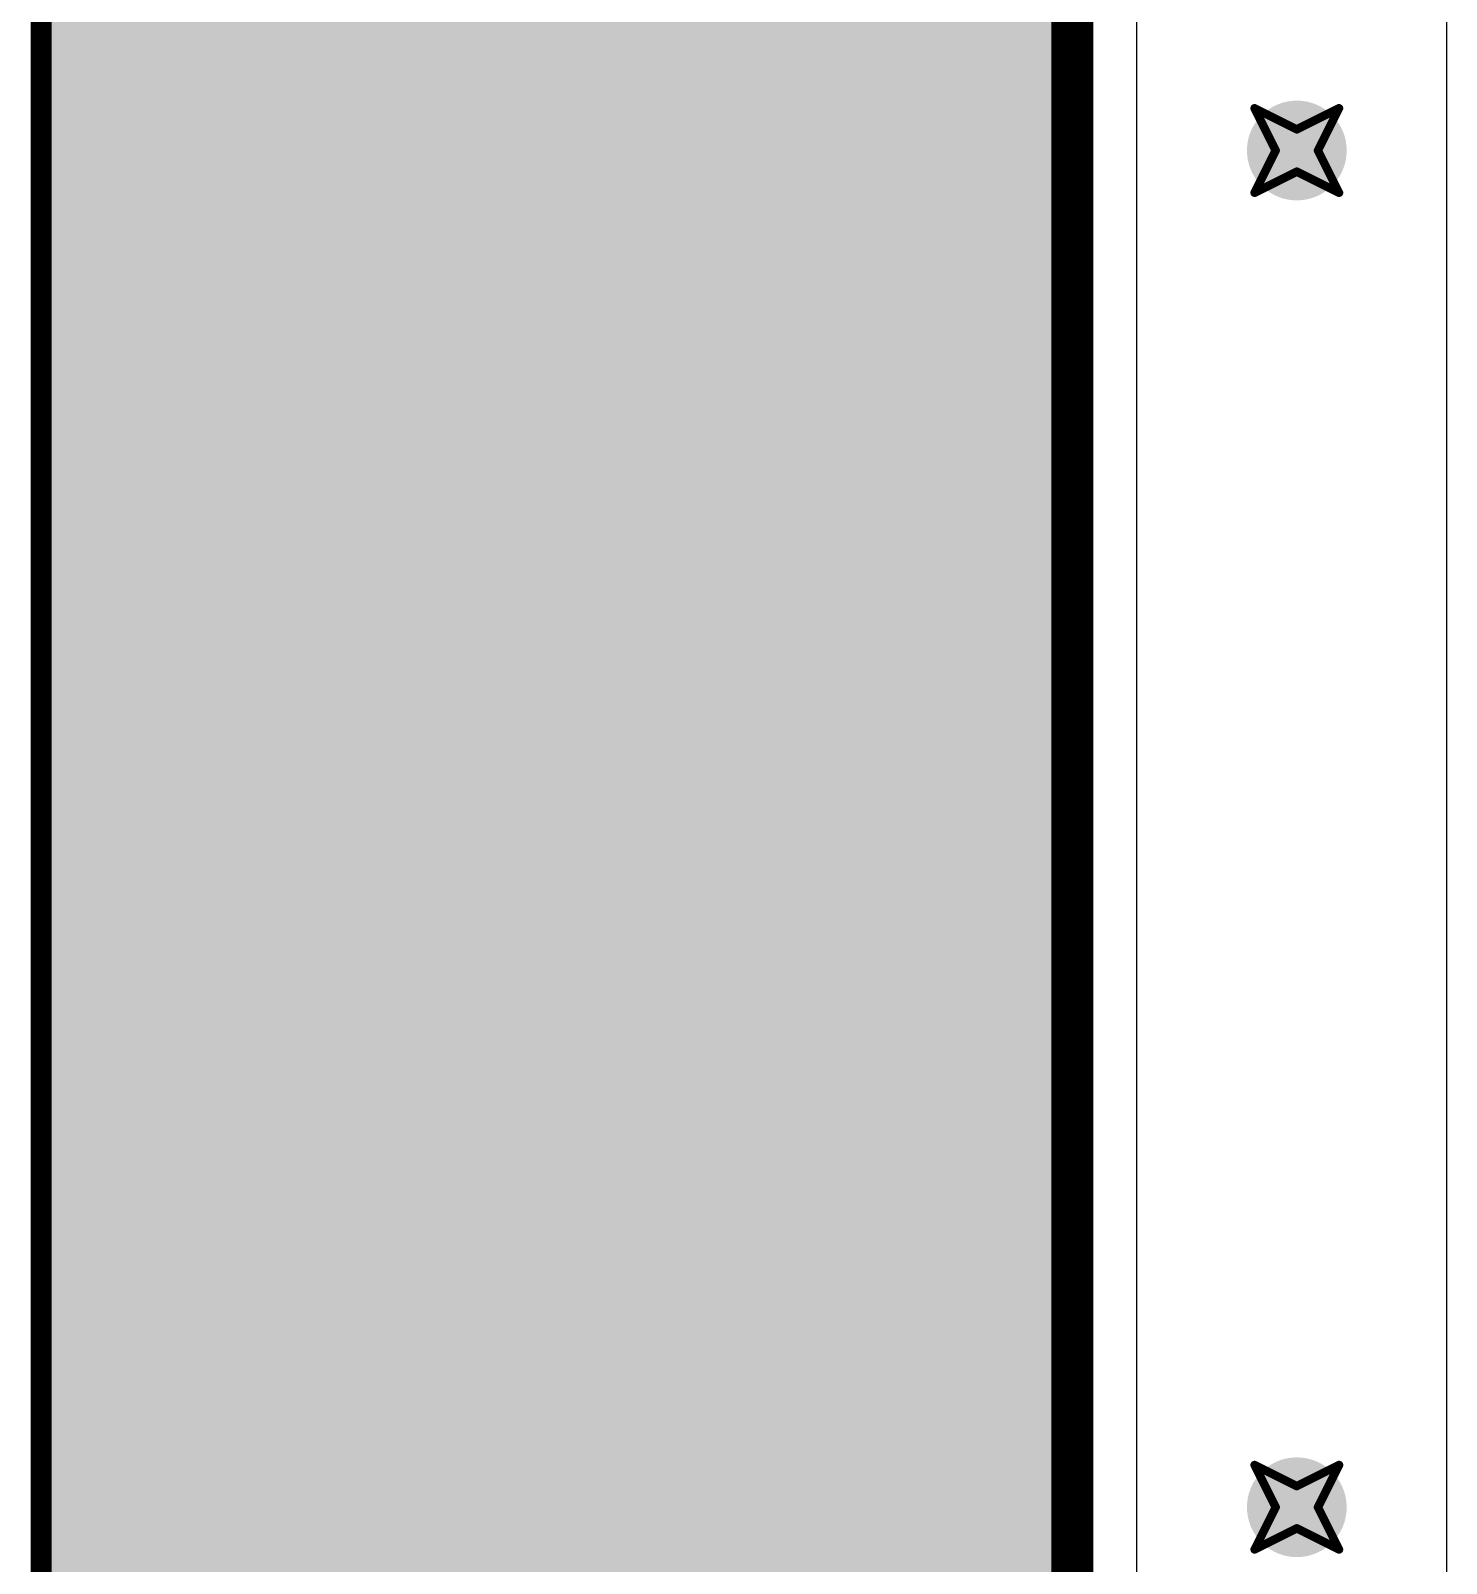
# Model space of a CAD drawing. Header units: inches. Extents: x -5 to 247, y -53 to 67.
# Drawn here: x -1.77 to 6.75, y -20.94 to -11.73 of the extents above; entities that cross this region are included whole.
import ezdxf

# ---------------------------------------------------------------- set-up
doc = ezdxf.new("R2010")
doc.units = ezdxf.units.IN
for name, color, linetype in [('Board Outline', 216, 'Continuous'), ('Bottom Layer', 5, 'Continuous'), ('Drill Drawing', 1, 'Continuous'), ('Keep-Out Layer', 6, 'Continuous'), ('Top Layer', 1, 'Continuous'), ('Top Overlay', 2, 'Continuous'), ('Via Holes', 16, 'Continuous')]:
    doc.layers.add(name, color=color, linetype=linetype)

# ---------------------------------------------------------------- blocks, each defined once
blk = doc.blocks.new('38_SMD_M______72')
at = {"layer": 'Keep-Out Layer'}
blk.add_hatch(color=6, dxfattribs=at).paths.add_polyline_path([(-9.039039579999999, 10.28740386), (9.04576042, 10.28740386), (9.04576042, 16.38340386), (-9.039039579999999, 16.38340386)])
at = {"layer": 'Top Overlay'}
for points in [[(-0.9618649799999999, 13.20837846), (-0.9618649799999999, 15.74837846), (-1.49526498, 15.74837846), (-1.49526498, 13.20837846)], [(-1.49521418, 15.21500386), (1.04478582, 15.21500386), (1.04478582, 15.74840386), (-1.49521418, 15.74840386)], [(0.5079872999999999, 15.74502312), (0.5079872999999999, 13.20502312), (1.0413873, 13.20502312), (1.0413873, 15.74502312)], [(2.51798582, 15.21501402), (5.05798582, 15.21501402), (5.05798582, 15.74841402), (2.51798582, 15.74841402)], [(3.0513909, 13.2084191), (3.0513909, 15.7484191), (2.5179909, 15.7484191), (2.5179909, 13.2084191)], [(5.05460254, 13.2050282), (5.05460254, 15.7450282), (4.52120254, 15.7450282), (4.52120254, 13.2050282)], [(7.061222859999999, 13.20501296), (7.061222859999999, 15.74501296), (6.527822859999999, 15.74501296), (6.527822859999999, 13.20501296)], [(-3.50858836, 13.20841148), (-0.9685883599999999, 13.20841148), (-0.9685883599999999, 13.74181148), (-3.50858836, 13.74181148)], [(0.50801778, 13.20504344), (3.04801778, 13.20504344), (3.04801778, 13.73844344), (0.50801778, 13.73844344)], [(4.5178218, 13.20842672), (7.057821799999999, 13.20842672), (7.057821799999999, 13.74182672), (4.5178218, 13.74182672)]]:
    blk.add_hatch(color=2, dxfattribs=at).paths.add_polyline_path(points)
for points in [[(-9.0956003, 16.4340032, 0.127, 0.127, 0), (9.091000359999999, 16.43400066, 0.127, 0.127, 0)], [(9.085803519999999, 10.24400288, 0.127, 0.127, 0), (-9.09560284, 10.24400034, 0.127, 0.127, 0)]]:
    blk.add_lwpolyline(points, format="xyseb", dxfattribs=at)

msp = doc.modelspace()

# ---------------------------------------------------------------- hatches: boundary and pattern name
at = {"layer": 'Bottom Layer'}
h = msp.add_hatch(color=5, dxfattribs=at)
edge = h.paths.add_edge_path()
edge.add_arc((5.84907136, -12.446), 0.2999994, 0, 360)
h = msp.add_hatch(color=5, dxfattribs=at)
edge = h.paths.add_edge_path()
edge.add_arc((5.84907136, -20.6059786), 0.2999994, 0, 360)
at = {"layer": 'Top Layer'}
h = msp.add_hatch(color=1, dxfattribs=at)
edge = h.paths.add_edge_path()
edge.add_arc((5.84907136, -12.446), 0.2999994, 0, 360)
h = msp.add_hatch(color=1, dxfattribs=at)
edge = h.paths.add_edge_path()
edge.add_arc((5.84907136, -20.6059786), 0.2999994, 0, 360)
at = {"layer": 'Via Holes'}
h = msp.add_hatch(color=7, dxfattribs=at)
edge = h.paths.add_edge_path()
edge.add_arc((5.84907136, -12.446), 0.1499997, 0, 360)
h = msp.add_hatch(color=7, dxfattribs=at)
edge = h.paths.add_edge_path()
edge.add_arc((5.84907136, -20.6059786), 0.1499997, 0, 360)

# ---------------------------------------------------------------- linework, layer by layer
at = {"layer": 'Board Outline'}
msp.add_lwpolyline([(4.49904866, -38.42937958, 0.254, 0.254, 0), (4.49904866, -0.02737866, 0.254, 0.254, 0)], format="xyseb", dxfattribs=at)
at = {"layer": 'Bottom Layer'}
for p, q in [((4.887501019999999, -38.42936688), (4.887501019999999, -0.02739136)), ((6.748437099999999, -4.86576624), (6.748437099999999, -22.2463868))]:
    msp.add_line(p, q, dxfattribs=at)
at = {"layer": 'Drill Drawing'}
for points in [[(5.59507136, -12.192, 0.0508, 0.0508, 0), (5.84907136, -12.319, 0.0508, 0.0508, 0)], [(5.59507136, -12.192, 0.0508, 0.0508, 0), (5.722071359999999, -12.446, 0.0508, 0.0508, 0)], [(5.84907136, -12.319, 0.0508, 0.0508, 0), (6.10307136, -12.192, 0.0508, 0.0508, 0)], [(5.97607136, -12.446, 0.0508, 0.0508, 0), (6.10307136, -12.192, 0.0508, 0.0508, 0)], [(5.59507136, -12.7, 0.0508, 0.0508, 0), (5.722071359999999, -12.446, 0.0508, 0.0508, 0)], [(5.97607136, -12.446, 0.0508, 0.0508, 0), (6.10307136, -12.7, 0.0508, 0.0508, 0)], [(5.59507136, -12.7, 0.0508, 0.0508, 0), (5.84907136, -12.573, 0.0508, 0.0508, 0)], [(5.84907136, -12.573, 0.0508, 0.0508, 0), (6.10307136, -12.7, 0.0508, 0.0508, 0)], [(5.59507136, -20.3519786, 0.0508, 0.0508, 0), (5.84907136, -20.4789786, 0.0508, 0.0508, 0)], [(5.59507136, -20.3519786, 0.0508, 0.0508, 0), (5.722071359999999, -20.6059786, 0.0508, 0.0508, 0)], [(5.84907136, -20.4789786, 0.0508, 0.0508, 0), (6.10307136, -20.3519786, 0.0508, 0.0508, 0)], [(5.97607136, -20.6059786, 0.0508, 0.0508, 0), (6.10307136, -20.3519786, 0.0508, 0.0508, 0)], [(5.59507136, -20.8599786, 0.0508, 0.0508, 0), (5.722071359999999, -20.6059786, 0.0508, 0.0508, 0)], [(5.97607136, -20.6059786, 0.0508, 0.0508, 0), (6.10307136, -20.8599786, 0.0508, 0.0508, 0)], [(5.59507136, -20.8599786, 0.0508, 0.0508, 0), (5.84907136, -20.7329786, 0.0508, 0.0508, 0)], [(5.84907136, -20.7329786, 0.0508, 0.0508, 0), (6.10307136, -20.8599786, 0.0508, 0.0508, 0)]]:
    msp.add_lwpolyline(points, format="xyseb", dxfattribs=at)
for points in [[(5.58237136, -12.192, 0.0254, 0.0254, 1), (5.60777136, -12.192, 0.0254, 0.0254, 1)], [(5.58237136, -12.192, 0.0254, 0.0254, 1), (5.60777136, -12.192, 0.0254, 0.0254, 1)], [(6.09037136, -12.192, 0.0254, 0.0254, 1), (6.11577136, -12.192, 0.0254, 0.0254, 1)], [(6.09037136, -12.192, 0.0254, 0.0254, 1), (6.11577136, -12.192, 0.0254, 0.0254, 1)], [(5.836371359999999, -12.319, 0.0254, 0.0254, 1), (5.86177136, -12.319, 0.0254, 0.0254, 1)], [(5.836371359999999, -12.319, 0.0254, 0.0254, 1), (5.86177136, -12.319, 0.0254, 0.0254, 1)], [(5.70937136, -12.446, 0.0254, 0.0254, 1), (5.73477136, -12.446, 0.0254, 0.0254, 1)], [(5.70937136, -12.446, 0.0254, 0.0254, 1), (5.73477136, -12.446, 0.0254, 0.0254, 1)], [(5.96337136, -12.446, 0.0254, 0.0254, 1), (5.988771359999999, -12.446, 0.0254, 0.0254, 1)], [(5.96337136, -12.446, 0.0254, 0.0254, 1), (5.988771359999999, -12.446, 0.0254, 0.0254, 1)], [(5.836371359999999, -12.573, 0.0254, 0.0254, 1), (5.86177136, -12.573, 0.0254, 0.0254, 1)], [(5.836371359999999, -12.573, 0.0254, 0.0254, 1), (5.86177136, -12.573, 0.0254, 0.0254, 1)], [(5.58237136, -12.7, 0.0254, 0.0254, 1), (5.60777136, -12.7, 0.0254, 0.0254, 1)], [(5.58237136, -12.7, 0.0254, 0.0254, 1), (5.60777136, -12.7, 0.0254, 0.0254, 1)], [(6.09037136, -12.7, 0.0254, 0.0254, 1), (6.11577136, -12.7, 0.0254, 0.0254, 1)], [(6.09037136, -12.7, 0.0254, 0.0254, 1), (6.11577136, -12.7, 0.0254, 0.0254, 1)], [(5.58237136, -20.3519786, 0.0254, 0.0254, 1), (5.60777136, -20.3519786, 0.0254, 0.0254, 1)], [(5.58237136, -20.3519786, 0.0254, 0.0254, 1), (5.60777136, -20.3519786, 0.0254, 0.0254, 1)], [(6.09037136, -20.3519786, 0.0254, 0.0254, 1), (6.11577136, -20.3519786, 0.0254, 0.0254, 1)], [(6.09037136, -20.3519786, 0.0254, 0.0254, 1), (6.11577136, -20.3519786, 0.0254, 0.0254, 1)], [(5.836371359999999, -20.4789786, 0.0254, 0.0254, 1), (5.86177136, -20.4789786, 0.0254, 0.0254, 1)], [(5.836371359999999, -20.4789786, 0.0254, 0.0254, 1), (5.86177136, -20.4789786, 0.0254, 0.0254, 1)], [(5.70937136, -20.6059786, 0.0254, 0.0254, 1), (5.73477136, -20.6059786, 0.0254, 0.0254, 1)], [(5.70937136, -20.6059786, 0.0254, 0.0254, 1), (5.73477136, -20.6059786, 0.0254, 0.0254, 1)], [(5.96337136, -20.6059786, 0.0254, 0.0254, 1), (5.988771359999999, -20.6059786, 0.0254, 0.0254, 1)], [(5.96337136, -20.6059786, 0.0254, 0.0254, 1), (5.988771359999999, -20.6059786, 0.0254, 0.0254, 1)], [(5.836371359999999, -20.7329786, 0.0254, 0.0254, 1), (5.86177136, -20.7329786, 0.0254, 0.0254, 1)], [(5.836371359999999, -20.7329786, 0.0254, 0.0254, 1), (5.86177136, -20.7329786, 0.0254, 0.0254, 1)], [(5.58237136, -20.8599786, 0.0254, 0.0254, 1), (5.60777136, -20.8599786, 0.0254, 0.0254, 1)], [(5.58237136, -20.8599786, 0.0254, 0.0254, 1), (5.60777136, -20.8599786, 0.0254, 0.0254, 1)], [(6.09037136, -20.8599786, 0.0254, 0.0254, 1), (6.11577136, -20.8599786, 0.0254, 0.0254, 1)], [(6.09037136, -20.8599786, 0.0254, 0.0254, 1), (6.11577136, -20.8599786, 0.0254, 0.0254, 1)]]:
    msp.add_lwpolyline(points, format="xyseb", close=True, dxfattribs=at)
at = {"layer": 'Top Layer'}
msp.add_line((4.88752388, -38.4293745), (4.88752388, -0.02740152), dxfattribs=at)

# ---------------------------------------------------------------- block references
at = {"rotation": 90}
msp.add_blockref('38_SMD_M______72', (14.73067412, -19.35598618), dxfattribs=at)

doc.saveas('drawing.dxf')
